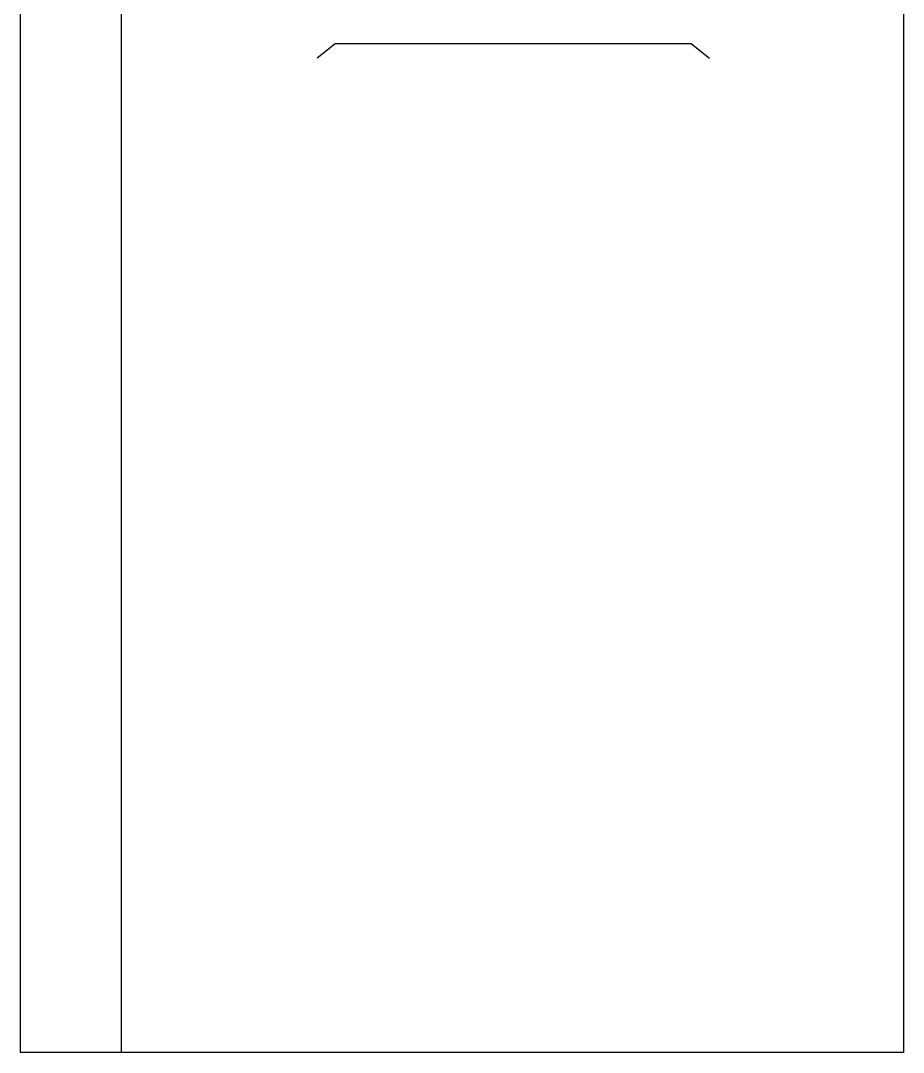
# Model space of a CAD drawing. Header units: millimetres. Extents: x 12275 to 14043, y 11466 to 13479.
# Drawn here: x 12275.1 to 12625.1, y 12660.6 to 13069.6 of the extents above; entities that cross this region are included whole.
import ezdxf

# ---------------------------------------------------------------- set-up
doc = ezdxf.new("R2010")
doc.units = ezdxf.units.MM

msp = doc.modelspace()

# ---------------------------------------------------------------- linework, layer by layer
at = {"color": 0}
for p, q in [((12275.13934, 12660.64673), (12275.13934, 13360.64673)), ((12315.13934, 12660.64673), (12315.13934, 13360.64673)), ((12625.13934, 13360.64673), (12625.13934, 12660.64673)), ((12625.13934, 12660.64673), (12275.13934, 12660.64673))]:
    msp.add_line(p, q, dxfattribs=at)
at = {"color": 0, "lineweight": -2}
for p, q in [((12399.7994, 13060.39251), (12392.73012, 13054.73708)), ((12541.18509, 13060.39251), (12399.7994, 13060.39251)), ((12541.18509, 13060.39251), (12548.25437, 13054.73708))]:
    msp.add_line(p, q, dxfattribs=at)

doc.saveas('drawing.dxf')
